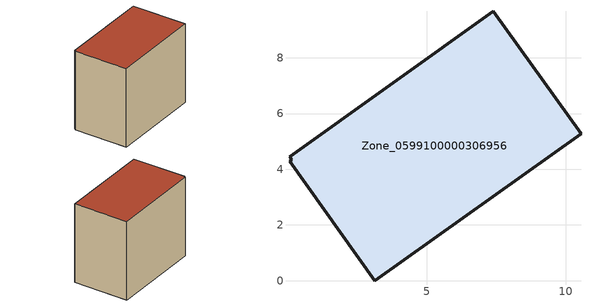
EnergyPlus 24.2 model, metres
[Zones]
Zone_0599100000306956
 floor ground (C_G): 0.08,4.28 0.16,4.33 0.07,4.44 7.4,9.67 10.54,5.27 3.14,0 z0
 wall outside (C_F): 10.54,5.27 7.4,9.67 0.07,4.44 0.16,4.33 0.08,4.28 3.14,0 10.54,5.27 z0:7.83
 roof outside (C_R): 0.16,4.33 0.08,4.28 3.14,0 10.54,5.27 7.4,9.67 0.07,4.44 z7.83
[BUILDING]
Pand.0599100000306956: North Axis=0; Terrain=City; Loads Convergence Tolerance Value=0.04; Temperature Convergence Tolerance Value=0.4; Solar Distribution=FullExterior; Maximum Number of Warmup Days=25; Minimum Number of Warmup Days=1
[Site:Location]
Rotterdam.The.Hague.AP_ZH_NLD Design_Conditions: Latitude=51.96; Longitude=4.45; Time Zone=1; Elevation=-4.5
[SITE:GROUNDTEMPERATURE:BUILDINGSURFACE]
18, 18, 18, 18, 18, 18, 18, 18, 18, 18, 18, 18
[MATERIAL] Thermal Absorptance=0.9; Solar Absorptance=0.7; Visible Absorptance=0.7
Name | Roughness | Thickness | Conductivity | Density | Specific Heat
G.TI.1975-1991 | MediumSmooth | 0.15 | 0.288461 | 540 | 1210
F.TI.1975-1991 | Rough | 0.3 | 0.230769 | 1920 | 840
R.TI.1975-1991 | MediumRough | 0.2 | 0.153846 | 1500 | 1000
[CONSTRUCTION]
C_G: G.TI.1975-1991
C_F: F.TI.1975-1991
C_R: R.TI.1975-1991
[ZONE]
Zone_0599100000306956: Type=1; Multiplier=1; Ceiling Height=Autocalculate; Volume=Autocalculate; Floor Area=autocalculate; Part of Total Floor Area=Yes
[ZONEINFILTRATION:DESIGNFLOWRATE]
Infil_Zone_0599100000306956: Zone or ZoneList or Space or SpaceList=Zone_0599100000306956; Schedule=AlwaysOn; Design Flow Rate Calculation Method=Flow/Area; Flow Rate per Floor Area=0.003; Constant Term Coefficient=1; Temperature Term Coefficient=0; Velocity Term Coefficient=0; Velocity Squared Term Coefficient=0
[HVACTEMPLATE:ZONE:IDEALLOADSAIRSYSTEM]
Zone_0599100000306956: Maximum Heating Supply Air Temperature=50; Minimum Cooling Supply Air Temperature=13; Maximum Heating Supply Air Humidity Ratio=0.0156; Minimum Cooling Supply Air Humidity Ratio=0.0077; Heating Limit=NoLimit; Cooling Limit=NoLimit; Dehumidification Control Type=ConstantSensibleHeatRatio; Cooling Sensible Heat Ratio=0.7; Dehumidification Setpoint=60; Humidification Control Type=None; Humidification Setpoint=30; Outdoor Air Method=None; Outdoor Air Flow Rate per Person=0.00944; Outdoor Air Flow Rate per Zone Floor Area=0; Outdoor Air Flow Rate per Zone=0; Demand Controlled Ventilation Type=None; Outdoor Air Economizer Type=NoEconomizer; Heat Recovery Type=None; Sensible Heat Recovery Effectiveness=0.7; Latent Heat Recovery Effectiveness=0.65
[ZONECONTROL:THERMOSTAT]
ThermostatControl_Zone_0599100000306956: Zone or ZoneList=Zone_0599100000306956; Control Type Schedule=DualSetpointControlType; Control 1=Thermostat_Zone_0599100000306956; Temperature Difference Between Cutout And Setpoint=0
[THERMOSTATSETPOINT:DUALSETPOINT]
Thermostat_Zone_0599100000306956: Heating Setpoint Temperature Schedule=HeatingSetpoint_Zone_0599100000306956; Cooling Setpoint Temperature Schedule=CoolingSetpoint_Zone_0599100000306956
[SCHEDULE:COMPACT]
HeatingSetpoint_Zone_0599100000306956: Through: 12/31, For: AllDays, Until: 24:00, 21
CoolingSetpoint_Zone_0599100000306956: Through: 12/31, For: AllDays, Until: 24:00, 24
DualSetpointControlType: Through: 12/31, For: AllDays, Until: 24:00, 4
AlwaysOn: Through: 12/31, For: AllDays, Until: 24:00, 1
